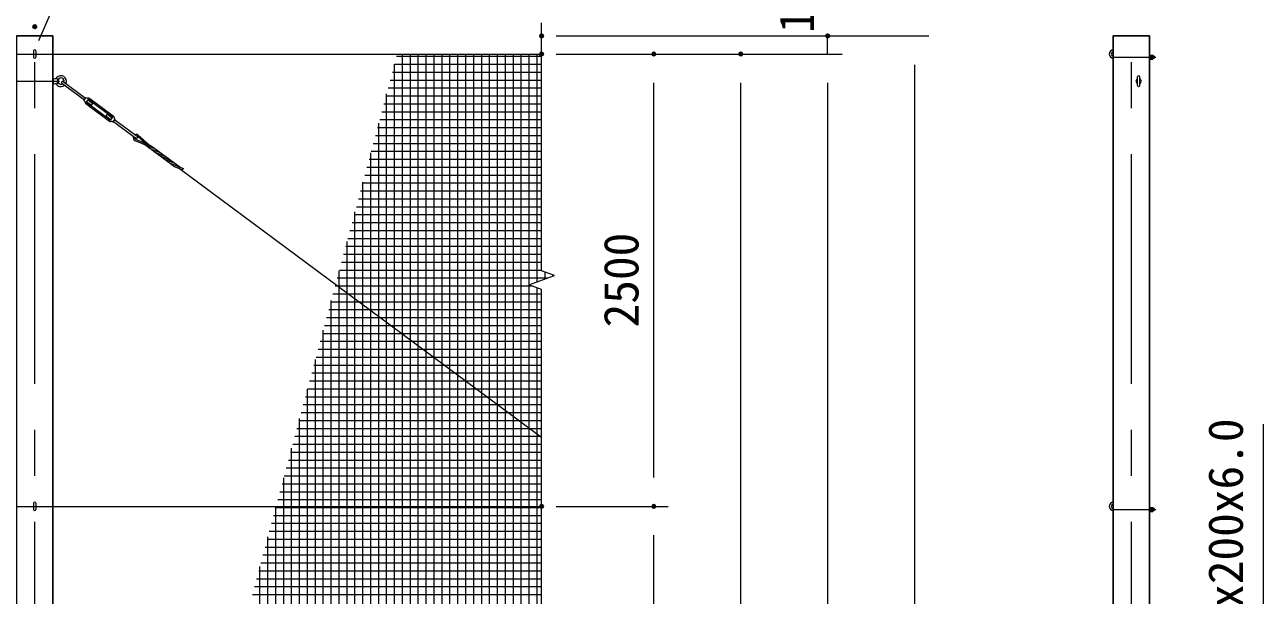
# Model space of a CAD drawing. Units: millimetres, scale not verified. Extents: x -16800 to 16800, y -11880 to 11880.
# Drawn here: x -3125 to 3716, y 4166 to 7319 of the extents above; entities that cross this region are included whole.
import ezdxf
from ezdxf.enums import TextEntityAlignment as Align

# ---------------------------------------------------------------- set-up
doc = ezdxf.new("R2010")
doc.units = ezdxf.units.MM
doc.header["$LTSCALE"] = 40
doc.header["$PDMODE"] = 32
doc.header["$PDSIZE"] = 20
doc.linetypes.add('USER1', pattern=[50.8, 31.75, -6.35, 6.35, -6.35])
for name, color, linetype, lineweight in [('0-3_D-STR-DIM', 7, 'Continuous', 13), ('0-6_D-STR-TXT', 7, 'Continuous', 13), ('0-8_D-STR1', 1, 'Continuous', 25), ('0-9_D-BMK', 2, 'USER1', 13), ('0-A_D-STR3', 3, 'Continuous', 13), ('0-B_D-STR2', 7, 'Continuous', 13)]:
    doc.layers.add(name, color=color, linetype=linetype, lineweight=lineweight)
doc.layers.add('0-5_Defpoints', color=8, linetype='Continuous')
doc.styles.add('ＭＳ ゴシック', font='')
doc.styles.get('ＭＳ ゴシック').set_extended_font_data('MS Gothic')

msp = doc.modelspace()

# ---------------------------------------------------------------- linework, layer by layer
at = {"layer": '0-3_D-STR-DIM'}
for p, q in [((-270.08, 5958.83), (-270.08, 7329.93)), ((-190.08, 7257.52), (1389.92, 7257.52)), ((-190.08, 7257.52), (1869.92, 7257.52)), ((1309.92, 7157.52), (1309.92, 7257.52)), ((-190.08, 7157.52), (429.92, 7157.52)), ((-190.08, 7157.52), (909.92, 7157.52)), ((-190.08, 7157.52), (1389.92, 7157.52)), ((-190.08, 7157.52), (1389.92, 7157.52)), ((1789.92, 7097.52), (1789.92, -2582.48)), ((349.92, 4817.52), (349.92, 6997.52)), ((829.92, -182.48), (829.92, 6997.52)), ((1309.92, 6997.52), (1309.92, -1682.48)), ((1309.92, 6997.52), (1309.92, 6837.52)), ((-199.6, 5933.17), (-270.08, 5958.83)), ((-340.56, 5881.87), (-199.6, 5933.17)), ((-270.08, 5856.22), (-340.56, 5881.87)), ((-270.08, 3458.83), (-270.08, 5856.22)), ((-190.08, 4657.52), (429.92, 4657.52)), ((-190.08, 4657.52), (429.92, 4657.52)), ((349.92, 2317.52), (349.92, 4497.52))]:
    msp.add_line(p, q, dxfattribs=at)
at = {"layer": '0-5_Defpoints'}
for p in [(-3070.08, 7308.52), (-270.08, 7257.52), (1309.92, 7257.52), (-270.08, 7157.52), (349.92, 7157.52), (829.92, 7157.52), (-270.08, 4657.52), (349.92, 4657.52)]:
    msp.add_point(p, dxfattribs=at)
at = {"layer": '0-6_D-STR-TXT'}
for points in [[(-491.22, 7879), (-2767, 7879), (-3048.94, 7231.05)], [(3716.26, 5111.91), (3716.26, 2836.14), (3089.93, 2563.6)]]:
    msp.add_lwpolyline(points, dxfattribs=at)
at = {"layer": '0-8_D-STR1'}
for points in [[(-2970.08, 7257.52), (-3170.08, 7257.52), (-3170.08, -2742.48), (-2970.08, -2742.48)], [(2888.09, 7257.52), (3088.09, 7257.52), (3088.09, -2742.48), (2888.09, -2742.48)]]:
    msp.add_lwpolyline(points, close=True, dxfattribs=at)
at = {"layer": '0-9_D-BMK'}
for p, q in [((-3070.08, -2793.48), (-3070.08, 7308.52)), ((2988.09, -2793.48), (2988.09, 7308.52)), ((2888.09, 7140.52), (3123.09, 7140.52)), ((-3207.58, 7007.52), (-2932.58, 7007.52)), ((2888.09, 4640.52), (3123.09, 4640.52))]:
    msp.add_line(p, q, dxfattribs=at)
at = {"layer": '0-A_D-STR3'}
for p, q in [((-12288.4, 7157.52), (-270.08, 7157.52)), ((-3076.08, 7174.52), (-3076.08, 7140.52)), ((-3064.08, 7174.52), (-3064.08, 7140.52)), ((3088.09, 7151.47), (3088.09, 7129.57)), ((3088.09, 7151.47), (3097.29, 7151.47)), ((3088.09, 7146), (3097.29, 7146)), ((3088.09, 7135.05), (3097.29, 7135.05)), ((3088.09, 7129.57), (3097.29, 7129.57)), ((3098.09, 7151.47), (3098.09, 7129.57)), ((3098.09, 7151.47), (3107.29, 7151.47)), ((3098.09, 7149.14), (3098.09, 7131.91)), ((3098.09, 7146), (3107.29, 7146)), ((3098.09, 7135.05), (3107.29, 7135.05)), ((3098.09, 7129.57), (3107.29, 7129.57)), ((3108.09, 7149.14), (3108.09, 7131.91)), ((3108.09, 7146.52), (3112.14, 7146.52)), ((3108.09, 7145.57), (3113.09, 7145.57)), ((3108.09, 7134.52), (3112.14, 7134.52)), ((3113.09, 7145.57), (3112.14, 7146.52)), ((3112.14, 7146.52), (3112.14, 7134.52)), ((3113.09, 7145.57), (3113.09, 7135.47)), ((-2967.3, 7015.52), (-2970.08, 7015.52)), ((-2967.3, 6999.52), (-2970.08, 6999.52)), ((-2967.3, 7022.52), (-2944.3, 7021.02)), ((-2967.3, 7022.52), (-2967.3, 6992.52)), ((-2967.3, 6992.52), (-2944.3, 6994.02)), ((-2944.3, 7021.02), (-2944.3, 7007.52)), ((-2944.3, 7021.02), (-2940.86, 7015.52)), ((-2944.3, 6994.02), (-2944.3, 7007.52)), ((-2944.3, 6994.02), (-2940.86, 6999.52)), ((-2940.86, 7015.52), (-2940.86, 6999.52)), ((-2919.64, 6995.85), (-2795.95, 6904.1)), ((-2912.49, 7005.49), (-2788.81, 6913.74)), ((3021.84, 6983.77), (3021.84, 7031.27)), ((3034.34, 6983.77), (3034.34, 7031.27)), ((-2798.34, 6900.89), (-2786.42, 6916.95)), ((-2786.42, 6916.95), (-2779.16, 6913.65)), ((-2766.4, 6912.06), (-2636.29, 6815.55)), ((-2798.34, 6900.89), (-2793.07, 6894.9)), ((-2787.84, 6883.15), (-2657.73, 6786.63)), ((-2783.19, 6892.77), (-2774.26, 6904.82)), ((-2782.78, 6889.97), (-2652.67, 6793.46)), ((-2775.15, 6903.61), (-2748.65, 6883.95)), ((-2771.46, 6905.23), (-2641.35, 6808.72)), ((-2675.48, 6814.74), (-2668.33, 6824.38)), ((-2675.48, 6814.74), (-2648.98, 6795.08)), ((-2668.33, 6824.38), (-2641.83, 6804.72)), ((-2649.87, 6793.87), (-2640.93, 6805.92)), ((-2637.71, 6781.74), (-2644.97, 6785.04)), ((-2635.32, 6784.95), (-2511.64, 6693.2)), ((-2628.18, 6794.59), (-2504.49, 6702.84)), ((-2498.04, 6709.73), (-2438.49, 6655.18)), ((-2517.47, 6679.45), (-2405.59, 6632.79)), ((-2513.75, 6686.57), (-2432.29, 6652.59)), ((-2502.99, 6703.41), (-2460.23, 6664.25)), ((-2305.43, 6539.71), (-2463.42, 6656.91)), ((-2268.73, 6532.36), (-2425.96, 6649)), ((-2433.34, 6635.69), (-2378.9, 6612.98)), ((-2406.64, 6615.89), (-2352.2, 6593.18)), ((-2379.95, 6596.08), (-2325.5, 6573.37)), ((-2353.25, 6576.28), (-2298.8, 6553.57)), ((-2326.55, 6556.48), (-2248.75, 6524.03)), ((-2299.86, 6536.67), (-2257.37, 6518.95)), ((-270.08, 5037.9), (-2278.61, 6527.81)), ((-12288.4, 4657.52), (-270.08, 4657.52)), ((-3076.08, 4674.52), (-3076.08, 4640.52)), ((-3064.08, 4674.52), (-3064.08, 4640.52)), ((3088.09, 4651.47), (3088.09, 4629.57)), ((3088.09, 4651.47), (3097.29, 4651.47)), ((3088.09, 4646), (3097.29, 4646)), ((3088.09, 4635.05), (3097.29, 4635.05)), ((3088.09, 4629.57), (3097.29, 4629.57)), ((3098.09, 4651.47), (3098.09, 4629.57)), ((3098.09, 4651.47), (3107.29, 4651.47)), ((3098.09, 4649.14), (3098.09, 4631.91)), ((3098.09, 4646), (3107.29, 4646)), ((3098.09, 4635.05), (3107.29, 4635.05)), ((3098.09, 4629.57), (3107.29, 4629.57)), ((3108.09, 4649.14), (3108.09, 4631.91)), ((3108.09, 4646.52), (3112.14, 4646.52)), ((3108.09, 4645.57), (3113.09, 4645.57)), ((3108.09, 4634.52), (3112.14, 4634.52)), ((3113.09, 4645.57), (3112.14, 4646.52)), ((3112.14, 4646.52), (3112.14, 4634.52)), ((3113.09, 4645.57), (3113.09, 4635.47))]:
    msp.add_line(p, q, dxfattribs=at)
for points in [[(3108.09, 7135.47), (3113.09, 7135.47), (3112.14, 7134.52)], [(-2782.3, 6893.98), (-2755.8, 6874.32), (-2748.65, 6883.95)], [(-2637.71, 6781.74), (-2625.79, 6797.8), (-2631.06, 6803.79)], [(3108.09, 4635.47), (3113.09, 4635.47), (3112.14, 4634.52)]]:
    msp.add_lwpolyline(points, dxfattribs=at)
for centre, radius, start, end in [((-3070.08, 7174.52), 6, 0, 180), ((-3070.08, 7140.52), 6, 180, 0), ((2888.09, 7157.52), 23, 90, 270), ((2888.09, 7157.52), 11, 90, 270), ((3093.11, 7148.73), 5, 326.78843, 33.21157), ((3078.96, 7140.52), 19.14, 343.37369, 16.62631), ((3093.11, 7132.31), 5, 326.78843, 33.21157), ((3103.11, 7148.73), 5, 326.78843, 33.21157), ((3088.96, 7140.52), 19.14, 343.37369, 16.62631), ((3103.11, 7132.31), 5, 326.78843, 33.21157), ((-2958.84, 7036), 14, 266.2686, 319.66701), ((-2958.84, 6979.04), 14, 40.33299, 93.7314), ((-2958.84, 6979.04), 14, 40.33299, 93.7314), ((-2925.3, 7007.52), 30, 334.96921, 139.66701), ((-2925.3, 7007.52), 30, 220.33299, 311.89529), ((-2925.3, 7007.52), 17.5, 343.48329, 152.79711), ((-2925.3, 7007.52), 17.5, 207.20289, 303.38121), ((-2916.06, 7000.67), 6, 53.43225, 233.43225), ((3028.09, 7007.52), 15, 114.62432, 245.37568), ((3028.09, 7031.27), 6.25, 0, 180), ((3028.09, 6983.77), 6.25, 180, 0), ((3028.09, 7007.52), 15, 294.62432, 65.37568), ((-2777.5, 6917.29), 4, 245.5315, 289.55114), ((-2772.65, 6903.63), 10.5, 53.43225, 109.55114), ((-2796.07, 6892.26), 4, 357.31337, 41.333), ((-2781.59, 6891.58), 10.5, 177.31337, 233.43225), ((-2781.59, 6891.58), 2, 143.43225, 233.43225), ((-2772.65, 6903.63), 2, 53.43225, 143.43225), ((-2651.48, 6795.06), 10.5, 233.43225, 289.55114), ((-2651.48, 6795.06), 2, 233.43225, 323.43225), ((-2646.63, 6781.4), 4, 65.5315, 109.55114), ((-2642.54, 6807.11), 2, 323.43225, 53.43225), ((-2642.54, 6807.11), 10.5, 357.31337, 53.43225), ((-2628.06, 6806.43), 4, 177.31337, 221.333), ((-2508.1, 6694.82), 18, 56.25722, 114.92169), ((-2508.1, 6694.82), 10, 59.25769, 84.20791), ((-2508.1, 6694.82), 18, 155.06545, 238.60797), ((-2508.1, 6694.82), 10, 163.35984, 235.62197), ((-2508.06, 6698.02), 6, 233.43225, 53.43225), ((-2421.79, 6663.38), 30, 233.43225, 247.3587), ((-2443.84, 6624.9), 30, 53.43225, 67.35861), ((-2395.09, 6643.58), 30, 233.43225, 247.3587), ((-2417.14, 6605.1), 30, 53.43225, 67.35861), ((-2368.4, 6623.77), 30, 233.43225, 247.3587), ((-2390.44, 6585.29), 30, 53.43225, 67.35861), ((-2341.7, 6603.97), 30, 233.43225, 247.3587), ((-2363.75, 6565.49), 30, 53.43225, 67.35861), ((-2337.05, 6545.69), 30, 53.43225, 67.35861), ((-2315, 6584.17), 30, 233.43225, 247.3587), ((-2288.31, 6564.36), 30, 233.43225, 247.3587), ((-2310.35, 6525.88), 30, 53.43225, 67.35861), ((-2289.05, 6582.61), 71.11, 296.45398, 304.51813), ((-3070.08, 4674.52), 6, 0, 180), ((2888.09, 4657.52), 23, 90, 270), ((2888.09, 4657.52), 11, 90, 270), ((-3070.08, 4640.52), 6, 180, 0), ((3093.11, 4648.73), 5, 326.78843, 33.21157), ((3078.96, 4640.52), 19.14, 343.37369, 16.62631), ((3093.11, 4632.31), 5, 326.78843, 33.21157), ((3103.11, 4648.73), 5, 326.78843, 33.21157), ((3088.96, 4640.52), 19.14, 343.37369, 16.62631), ((3103.11, 4632.31), 5, 326.78843, 33.21157)]:
    msp.add_arc(centre, radius, start, end, dxfattribs=at)
at = {"layer": '0-B_D-STR2'}
for p, q in [((-1070.74, 7145), (-270.08, 7145)), ((-1038.6, -342.48), (-1038.6, 7157.52)), ((-994.85, -342.48), (-994.85, 7157.52)), ((-951.1, -342.48), (-951.1, 7157.52)), ((-907.35, -342.48), (-907.35, 7157.52)), ((-863.6, -342.48), (-863.6, 7157.52)), ((-819.85, -342.48), (-819.85, 7157.52)), ((-776.1, -342.48), (-776.1, 7157.52)), ((-732.35, -342.48), (-732.35, 7157.52)), ((-688.6, -342.48), (-688.6, 7157.52)), ((-644.85, -342.48), (-644.85, 7157.52)), ((-601.1, -342.48), (-601.1, 7157.52)), ((-557.35, -342.48), (-557.35, 7157.52)), ((-513.6, -342.48), (-513.6, 7157.52)), ((-469.85, -342.48), (-469.85, 7157.52)), ((-426.1, -342.48), (-426.1, 7157.52)), ((-382.35, -342.48), (-382.35, 7157.52)), ((-338.6, 5882.58), (-338.6, 7157.52)), ((-294.85, 5898.51), (-294.85, 7157.52)), ((-1094.18, 7057.5), (-270.08, 7057.5)), ((-1082.46, 7101.25), (-270.08, 7101.25)), ((-1082.35, -342.48), (-1082.35, 7101.64)), ((-1105.91, 7013.75), (-270.08, 7013.75)), ((-1129.35, 6926.25), (-270.08, 6926.25)), ((-1126.1, -342.48), (-1126.1, 6938.37)), ((-1117.63, 6970), (-270.08, 6970)), ((-1141.07, 6882.5), (-270.08, 6882.5)), ((-1169.85, -342.48), (-1169.85, 6775.09)), ((-1164.52, 6795), (-270.08, 6795)), ((-1152.8, 6838.75), (-270.08, 6838.75)), ((-1187.96, 6707.5), (-270.08, 6707.5)), ((-1176.24, 6751.25), (-270.08, 6751.25)), ((-1199.69, 6663.75), (-270.08, 6663.75)), ((-1223.13, 6576.25), (-270.08, 6576.25)), ((-1213.6, -342.48), (-1213.6, 6611.81)), ((-1211.41, 6620), (-270.08, 6620)), ((-1234.86, 6532.5), (-270.08, 6532.5)), ((-1258.3, 6445), (-270.08, 6445)), ((-1257.35, -342.48), (-1257.35, 6448.54)), ((-1246.58, 6488.75), (-270.08, 6488.75)), ((-1270.02, 6401.25), (-270.08, 6401.25)), ((-1293.47, 6313.75), (-270.08, 6313.75)), ((-1281.75, 6357.5), (-270.08, 6357.5)), ((-1316.92, 6226.25), (-270.08, 6226.25)), ((-1305.19, 6270), (-270.08, 6270)), ((-1301.1, -342.48), (-1301.1, 6285.26)), ((-1328.64, 6182.5), (-270.08, 6182.5)), ((-1352.08, 6095), (-270.08, 6095)), ((-1344.85, -342.48), (-1344.85, 6121.98)), ((-1340.36, 6138.75), (-270.08, 6138.75)), ((-1363.81, 6051.25), (-270.08, 6051.25)), ((-1388.6, -342.48), (-1388.6, 5958.7)), ((-1387.25, 5963.75), (-270.08, 5963.75)), ((-1375.53, 6007.5), (-270.08, 6007.5)), ((-1398.97, 5920), (-235.8, 5920)), ((-251.1, 5914.43), (-251.1, 5951.92)), ((-207.35, 5930.35), (-207.35, 5935.99)), ((-1422.42, 5832.5), (-270.08, 5832.5)), ((-1410.7, 5876.25), (-325.12, 5876.25)), ((-338.6, 3382.58), (-338.6, 5881.16)), ((-294.85, 3398.51), (-294.85, 5865.24)), ((-1434.14, 5788.75), (-270.08, 5788.75)), ((-1432.35, -342.48), (-1432.35, 5795.43)), ((-1457.59, 5701.25), (-270.08, 5701.25)), ((-1445.87, 5745), (-270.08, 5745)), ((-1481.03, 5613.75), (-270.08, 5613.75)), ((-1476.1, -342.48), (-1476.1, 5632.15)), ((-1469.31, 5657.5), (-270.08, 5657.5)), ((-1492.76, 5570), (-270.08, 5570)), ((-1516.2, 5482.5), (-270.08, 5482.5)), ((-1504.48, 5526.25), (-270.08, 5526.25)), ((-1527.93, 5438.75), (-270.08, 5438.75)), ((-1519.85, -342.48), (-1519.85, 5468.87)), ((-1551.37, 5351.25), (-270.08, 5351.25)), ((-1539.65, 5395), (-270.08, 5395)), ((-1563.6, -342.48), (-1563.6, 5305.59)), ((-1563.09, 5307.5), (-270.08, 5307.5)), ((-1586.54, 5220), (-270.08, 5220)), ((-1574.82, 5263.75), (-270.08, 5263.75)), ((-1609.98, 5132.5), (-270.08, 5132.5)), ((-1607.35, -342.48), (-1607.35, 5142.32)), ((-1598.26, 5176.25), (-270.08, 5176.25)), ((-1621.71, 5088.75), (-270.08, 5088.75)), ((-1645.15, 5001.25), (-270.08, 5001.25)), ((-1633.43, 5045), (-270.08, 5045)), ((-1656.88, 4957.5), (-270.08, 4957.5)), ((-1651.1, -342.48), (-1651.1, 4979.04)), ((-1680.32, 4870), (-270.08, 4870)), ((-1668.6, 4913.75), (-270.08, 4913.75)), ((-1694.85, -342.48), (-1694.85, 4815.76)), ((-1692.04, 4826.25), (-270.08, 4826.25)), ((-1715.49, 4738.75), (-270.08, 4738.75)), ((-1703.77, 4782.5), (-270.08, 4782.5)), ((-1738.6, -342.48), (-1738.6, 4652.49)), ((-1727.21, 4695), (-270.08, 4695)), ((-1750.66, 4607.5), (-270.08, 4607.5)), ((-1738.94, 4651.25), (-270.08, 4651.25)), ((-1774.1, 4520), (-270.08, 4520)), ((-1762.38, 4563.75), (-270.08, 4563.75)), ((-1785.83, 4476.25), (-270.08, 4476.25)), ((-1782.35, -342.48), (-1782.35, 4489.21)), ((-1809.27, 4388.75), (-270.08, 4388.75)), ((-1797.55, 4432.5), (-270.08, 4432.5)), ((-1826.1, -342.48), (-1826.1, 4325.93)), ((-1820.99, 4345), (-270.08, 4345)), ((-1844.44, 4257.5), (-270.08, 4257.5)), ((-1832.72, 4301.25), (-270.08, 4301.25)), ((-1856.16, 4213.75), (-270.08, 4213.75)), ((-1867.89, 4170), (-270.08, 4170))]:
    msp.add_line(p, q, dxfattribs=at)

# ---------------------------------------------------------------- texts
at = {"layer": '0-3_D-STR-DIM', "style": 'ＭＳ ゴシック'}
for s, p in [('100', (1292.46, 7274.12)), ('2500', (322.93, 5646.52))]:
    msp.add_text(s, height=192.4, rotation=90, dxfattribs=at).set_placement(p, align=Align.BOTTOM_LEFT)
at = {"layer": '0-6_D-STR-TXT', "style": 'ＭＳ ゴシック'}
msp.add_text('柱 □200x200x6.0', height=192.4, rotation=90, dxfattribs=at).set_placement((3661.85, 3047.95), align=Align.BOTTOM_LEFT)

doc.saveas('drawing.dxf')
